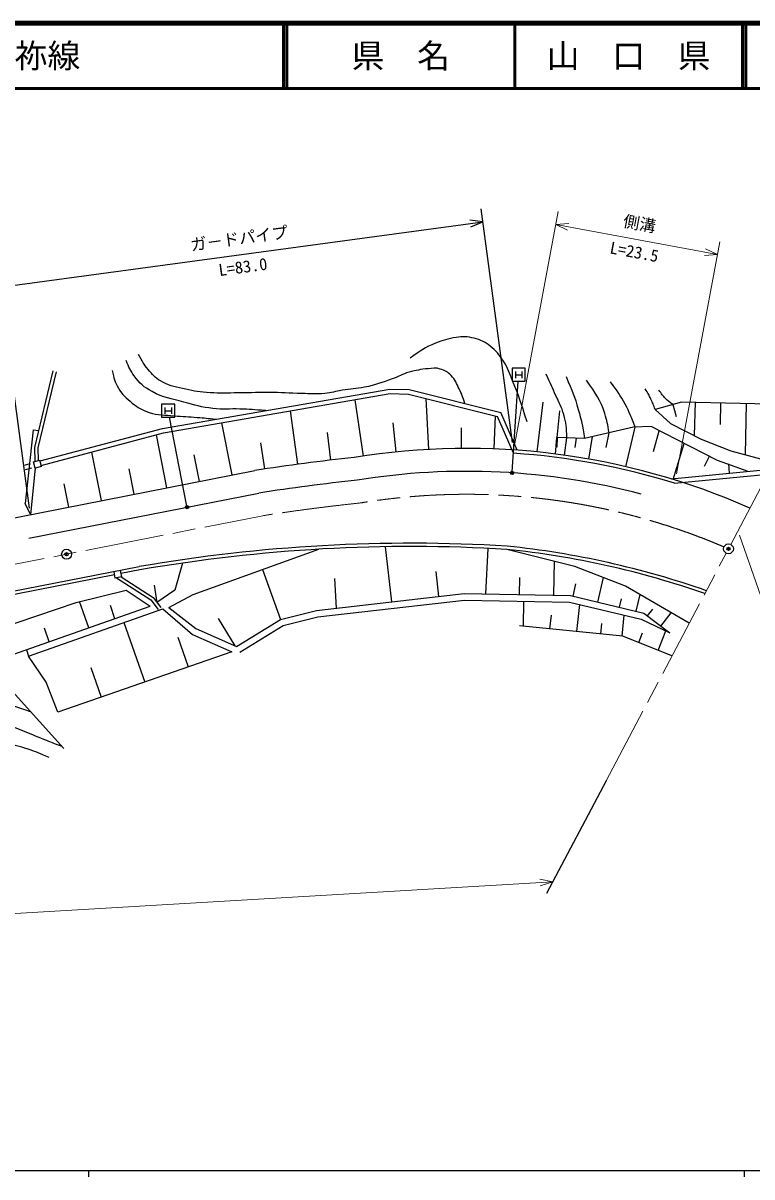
# Model space of a CAD drawing. Units: millimetres, scale not verified. Extents: x 40000 to 680000, y 20000 to 380000.
# Drawn here: x 258016 to 369186, y 204000 to 380000 of the extents above; entities that cross this region are included whole.
import ezdxf
from ezdxf.enums import TextEntityAlignment as Align

# ---------------------------------------------------------------- set-up
doc = ezdxf.new("R2010")
doc.units = ezdxf.units.MM
doc.header["$LTSCALE"] = 1000
doc.header["$PDMODE"] = 32
doc.header["$PDSIZE"] = 500
doc.linetypes.add('CHAIN', pattern=[18.5, 12, -1.5, 3.5, -1.5])
for name, color, linetype, lineweight in [('M-BGD', 7, 'Continuous', 25), ('M-BMK', 2, 'CHAIN', 13), ('M-BMK-SRVR', 3, 'Continuous', 25), ('M-STR-HTXT', 7, 'Continuous', 13), ('M-STR-STRC', 7, 'Continuous', 25), ('M-TTL', 2, 'Continuous', 140), ('M-TTL-BAND', 7, 'Continuous', 25), ('M-TTL-LINE', 7, 'Continuous', 50)]:
    doc.layers.add(name, color=color, linetype=linetype, lineweight=lineweight)
doc.layers.add('M-OTRS', color=6, linetype='Continuous')
doc.layers.add('M-TTL-TXT', color=7, linetype='Continuous')
doc.styles.add('@ＭＳ ゴシック', font='')
doc.styles.add('ＭＳ ゴシック', font='')
doc.styles.get('@ＭＳ ゴシック').set_extended_font_data('@MS Gothic')
doc.styles.get('ＭＳ ゴシック').set_extended_font_data('MS Gothic')

msp = doc.modelspace()

# ---------------------------------------------------------------- linework, layer by layer
at = {"layer": 'M-BGD'}
for p, q in [((259810, 315271), (262609, 326941)), ((260312, 315218), (263095, 326825)), ((279300, 318161), (313962, 324178)), ((313962, 324178), (316923, 324090)), ((316923, 324090), (330891, 320598)), ((279450, 317476), (314012, 323476)), ((309950, 313963), (308674, 322549)), ((314012, 323476), (316826, 323392)), ((316826, 323392), (330386, 320003)), ((319897, 314968), (319477, 322730)), ((337284, 322167), (336361, 314590)), ((358468, 322197), (354427, 321035)), ((371852, 321894), (358468, 322197)), ((360516, 322151), (360401, 317069)), ((299912, 312707), (298819, 320839)), ((333373, 314847), (330891, 320598)), ((339485, 316789), (339907, 320868)), ((354427, 321035), (356750, 318914)), ((357103, 321805), (357619, 320009)), ((364412, 322062), (364338, 318754)), ((368308, 321974), (368132, 314182)), ((289892, 311074), (288333, 319018)), ((314912, 314582), (314462, 319029)), ((329894, 315041), (330092, 320076)), ((332810, 314385), (330386, 320003)), ((356750, 318914), (361448, 316540)), ((259561, 317958), (258347, 306738)), ((259561, 317958), (260432, 317863)), ((260619, 313203), (279300, 318161)), ((260799, 312526), (279450, 317476)), ((279928, 309118), (278346, 317183)), ((304949, 313342), (304457, 317537)), ((324894, 315122), (324871, 318254)), ((351144, 318358), (343669, 316641)), ((344286, 313494), (344891, 316922)), ((346949, 315286), (347388, 317495)), ((349974, 312329), (351382, 318367)), ((353821, 318459), (351144, 318358)), ((363922, 313257), (353821, 318459)), ((354198, 314656), (355047, 317828)), ((259856, 313155), (259810, 315271)), ((260353, 313287), (260312, 315218)), ((294886, 311989), (294284, 315968)), ((339375, 316793), (339192, 314268)), ((343669, 316641), (339375, 316793)), ((339485, 316789), (339433, 315304)), ((340596, 314079), (340970, 316736)), ((342237, 315277), (342454, 316684)), ((357171, 310385), (358859, 315865)), ((361448, 316540), (365993, 314772)), ((259614, 313091), (260581, 313348)), ((260838, 312381), (260581, 313348)), ((269964, 307163), (268510, 314573)), ((284910, 310096), (284120, 314123)), ((362670, 313902), (361891, 312387)), ((365993, 314772), (372559, 312961)), ((249074, 303064), (293365, 311755)), ((258203, 312561), (259170, 312818)), ((258383, 311885), (259349, 312141)), ((259871, 312125), (259144, 305040)), ((259871, 312125), (259614, 313091)), ((260838, 312381), (259871, 312125)), ((274946, 308141), (274187, 312009)), ((356913, 310464), (372019, 311937)), ((368618, 311606), (363922, 313257)), ((365783, 311329), (365644, 312754)), ((357356, 309804), (371628, 311196)), ((258895, 301424), (293972, 308308)), ((264983, 306185), (264288, 309727)), ((259144, 305040), (258347, 306738)), ((283937, 292855), (303113, 299745)), ((314258, 291719), (313294, 300125)), ((328895, 299877), (328560, 292919)), ((342170, 297128), (331825, 299718)), ((282349, 297633), (281181, 293521)), ((338952, 292712), (339055, 297908)), ((275724, 297084), (216847, 285530)), ((271940, 295831), (217020, 285054)), ((271843, 296322), (272036, 295341)), ((272825, 296515), (273017, 295533)), ((275820, 296593), (272921, 296024)), ((294555, 296670), (297294, 289048)), ((321444, 292542), (321009, 296338)), ((349914, 294132), (342170, 297128)), ((273017, 295533), (272036, 295341)), ((272281, 295389), (277498, 292009)), ((272987, 295527), (277843, 292382)), ((278001, 294245), (278439, 291602)), ((305533, 295304), (305758, 290744)), ((333756, 292815), (333808, 295413)), ((341906, 292564), (342349, 294442)), ((345662, 291679), (346547, 295435)), ((359621, 288456), (349914, 294132)), ((266095, 291623), (273755, 293512)), ((273755, 293512), (277409, 291042)), ((277843, 292382), (279026, 290833)), ((281181, 293521), (278439, 291602)), ((280227, 290855), (283937, 292855)), ((302779, 290403), (325298, 292984)), ((325298, 292984), (341494, 292661)), ((341494, 292661), (352721, 290016)), ((348984, 290896), (349284, 292167)), ((351526, 290297), (352125, 292839)), ((253557, 287388), (266095, 291623)), ((254702, 283052), (277409, 291042)), ((258852, 283452), (279345, 290663)), ((268025, 287740), (266614, 291751)), ((272036, 289152), (271330, 291157)), ((277498, 292009), (278629, 290530)), ((279345, 290663), (283841, 286729)), ((280227, 290855), (284389, 287661)), ((297294, 289048), (302779, 290403)), ((302956, 289417), (325345, 291983)), ((325345, 291983), (341368, 291664)), ((334344, 291804), (334269, 288028)), ((341368, 291664), (352282, 289092)), ((342502, 287180), (342927, 291296)), ((353267, 289595), (354052, 290614)), ((290356, 285005), (287807, 289167)), ((290551, 284918), (297294, 289048)), ((297684, 288114), (302956, 289417)), ((338386, 287604), (338598, 289662)), ((349374, 286472), (349707, 289699)), ((352282, 289092), (356658, 286983)), ((352721, 290016), (356658, 286983)), ((355304, 288026), (356874, 290063)), ((262010, 285624), (261274, 287714)), ((273378, 288564), (276572, 279489)), ((284389, 287661), (290551, 284918)), ((291073, 284065), (297684, 288114)), ((349493, 286460), (333742, 288082)), ((346147, 286804), (346313, 288418)), ((351922, 285495), (352509, 286972)), ((354877, 284321), (356050, 287276)), ((281605, 286345), (283206, 281795)), ((283841, 286729), (289840, 284100)), ((356994, 283480), (349493, 286460)), ((258520, 284396), (258852, 283452)), ((261542, 279485), (258852, 283452)), ((289840, 284100), (263304, 274878)), ((268346, 281708), (269938, 277184)), ((255878, 278598), (264224, 269363)), ((263304, 274878), (261542, 279485)), ((346937, 264432), (337865, 247250))]:
    msp.add_line(p, q, dxfattribs=at)
for centre, radius, start, end in [((325677, 208125), 107000, 66.18023, 99.22674), ((340625, 9759), 305672, 96.02903, 98.89432), ((325677, 208125), 106500, 72.69467, 86.15941), ((325677, 208125), 103500, 75.08877, 99.28052), ((340625, 9759), 302172, 96.0104, 98.88157), ((317246, 57635), 243022, 86.55344, 99.83489), ((317246, 57635), 242522, 86.55344, 99.83489), ((317953, 166745), 133695, 70.76105, 84.04411), ((317953, 166745), 134195, 70.72879, 84.04411)]:
    msp.add_arc(centre, radius, start, end, dxfattribs=at)
for points, knots in [([(334881, 319191), (333913, 322169), (333683, 323036), (332670, 325405), (332162, 326594), (332037, 327357), (331297, 328417), (330603, 329412), (330204, 330008), (329239, 330743), (328406, 331376), (327850, 331667), (326837, 331925), (325782, 332193), (325132, 332184), (324054, 332039), (322797, 331870), (322110, 331621), (320928, 331162), (319285, 330525), (318704, 330047), (317039, 328875)], [0, 0, 0, 0, 1, 1, 1, 2, 2, 2, 3, 3, 3, 4, 4, 4, 5, 5, 5, 6, 6, 6, 7, 7, 7, 7]), ([(325415, 321967), (325073, 323013), (324962, 323352), (324549, 324185), (324132, 325030), (323960, 325580), (323291, 326244), (322760, 326771), (322368, 327017), (321652, 327235), (320954, 327449), (320511, 327330), (319784, 327273), (318636, 327184), (317999, 327032), (316886, 326740), (315846, 326467), (315349, 326060), (314332, 325710), (312701, 325149), (311788, 324806), (310100, 324452), (308777, 324175), (308004, 324209), (306669, 323995), (305636, 323829), (305079, 323599), (304038, 323499), (302675, 323368), (301901, 323480), (300531, 323499), (298549, 323526), (297442, 323638), (295460, 323652), (293420, 323666), (292277, 323573), (290237, 323575), (288584, 323577), (287652, 323510), (286005, 323652), (284561, 323775), (283755, 323923), (282345, 324262), (280999, 324585), (280181, 324698), (278990, 325405), (278120, 325922), (277737, 326386), (277084, 327159), (276402, 327967), (276200, 328365), (275635, 329447)], [0, 0, 0, 0, 1, 1, 1, 2, 2, 2, 3, 3, 3, 4, 4, 4, 5, 5, 5, 6, 6, 6, 7, 7, 7, 8, 8, 8, 9, 9, 9, 10, 10, 10, 11, 11, 11, 12, 12, 12, 13, 13, 13, 14, 14, 14, 15, 15, 15, 16, 16, 16, 17, 17, 17, 17]), ([(295035, 320892), (293142, 321030), (292638, 321066), (291099, 321128), (289488, 321193), (288573, 321024), (286971, 321208), (285204, 321410), (284240, 321722), (282526, 322200), (280609, 322734), (279422, 322818), (277684, 323787), (276456, 324472), (275805, 325026), (274985, 326169), (274383, 327008), (274174, 327429), (273755, 328510)], [0, 0, 0, 0, 1, 1, 1, 2, 2, 2, 3, 3, 3, 4, 4, 4, 5, 5, 5, 6, 6, 6, 6]), ([(271612, 327002), (271872, 325790), (271998, 325267), (272564, 324303), (273175, 323263), (273730, 322800), (274668, 322041), (275563, 321316), (276157, 320984), (277247, 320612), (278669, 320128), (279563, 320249), (281058, 320096), (282433, 319956), (283212, 319971), (284590, 319858), (285732, 319764), (286100, 319729), (287512, 319586)], [0, 0, 0, 0, 1, 1, 1, 2, 2, 2, 3, 3, 3, 4, 4, 4, 5, 5, 5, 6, 6, 6, 6]), ([(340970, 316736), (340893, 318360), (340888, 318963), (340492, 320317), (340153, 321477), (339765, 322056), (339284, 323164), (338725, 324451), (338538, 324859), (337818, 326443)], [0, 0, 0, 0, 1, 1, 1, 2, 2, 2, 3, 3, 3, 3]), ([(340837, 326069), (341815, 323777), (342138, 323072), (342706, 321065), (343188, 319364), (343315, 318723), (343669, 316641)], [0, 0, 0, 0, 1, 1, 1, 2, 2, 2, 2]), ([(347388, 317495), (347209, 318835), (347077, 319309), (346732, 320432), (346067, 322604), (345407, 323368), (343972, 325551)], [0, 0, 0, 0, 1, 1, 1, 2, 2, 2, 2]), ([(351382, 318367), (350751, 320027), (350545, 320553), (349838, 321870), (349090, 323265), (348732, 323745), (347624, 325264)], [0, 0, 0, 0, 1, 1, 1, 2, 2, 2, 2]), ([(354427, 321035), (354153, 321803), (354069, 322034), (353778, 322647), (353480, 323273), (353349, 323488), (352915, 324200)], [0, 0, 0, 0, 1, 1, 1, 2, 2, 2, 2]), ([(357103, 321805), (356580, 322202), (356413, 322337), (356021, 322733), (355566, 323193), (355427, 323404), (354986, 324027)], [0, 0, 0, 0, 1, 1, 1, 2, 2, 2, 2]), ([(259168, 274957), (256593, 275816), (255933, 276038), (253850, 276701), (252025, 277282), (251023, 277682), (249167, 278156), (247395, 278608), (246368, 278709), (244574, 279065), (242336, 279509), (241088, 279786), (238845, 280202), (237375, 280474), (236554, 280653), (235071, 280838), (233351, 281053), (232741, 281065), (230644, 281143)], [0, 0, 0, 0, 1, 1, 1, 2, 2, 2, 3, 3, 3, 4, 4, 4, 5, 5, 5, 6, 6, 6, 6]), ([(205164, 263902), (205980, 264949), (206217, 265260), (206970, 266061), (207666, 266799), (208145, 267124), (208844, 267859), (209688, 268748), (209957, 269436), (210867, 270257), (211522, 270848), (211920, 271164), (212703, 271569), (213556, 272009), (214116, 272071), (214989, 272468), (215686, 272785), (216059, 273004), (216712, 273405), (217713, 274018), (218140, 274564), (219148, 275166), (219828, 275572), (220201, 275834), (220946, 276102), (221935, 276458), (222565, 276392), (223569, 276702), (224782, 277076), (225363, 277598), (226604, 277863), (227756, 278110), (228424, 278226), (229602, 278201), (231798, 278153), (233011, 277842), (235185, 277526), (236563, 277326), (237332, 277193), (238707, 276964), (240655, 276640), (241756, 276503), (243690, 276102), (246095, 275604), (247419, 275218), (249797, 274604), (251822, 274080), (252994, 273906), (254968, 273217), (257599, 272301), (259001, 271597), (261600, 270595), (262502, 270246), (262787, 270135), (263912, 269708)], [0, 0, 0, 0, 1, 1, 1, 2, 2, 2, 3, 3, 3, 4, 4, 4, 5, 5, 5, 6, 6, 6, 7, 7, 7, 8, 8, 8, 9, 9, 9, 10, 10, 10, 11, 11, 11, 12, 12, 12, 13, 13, 13, 14, 14, 14, 15, 15, 15, 16, 16, 16, 17, 17, 17, 18, 18, 18, 18]), ([(261975, 267972), (260506, 268629), (260061, 268822), (258790, 269246), (257413, 269705), (256604, 269842), (255193, 270182), (253853, 270505), (253098, 270669), (251746, 270932), (250012, 271268), (249019, 271338), (247287, 271681), (245786, 271978), (244948, 272164), (243465, 272543), (242137, 272882), (241404, 273116), (240093, 273517), (238783, 273918), (238085, 274263), (236758, 274604), (235546, 274915), (234848, 275017), (233611, 275203), (232401, 275385), (231724, 275588), (230501, 275578), (229640, 275571), (229160, 275426), (228328, 275203), (227020, 274853), (226377, 274392), (225105, 273929), (223870, 273480), (223145, 273322), (221921, 272843), (220566, 272313), (219793, 272031), (218511, 271344), (217036, 270554), (216175, 270120), (214914, 269021), (213874, 268115), (213502, 267688), (212508, 266436)], [0, 0, 0, 0, 1, 1, 1, 2, 2, 2, 3, 3, 3, 4, 4, 4, 5, 5, 5, 6, 6, 6, 7, 7, 7, 8, 8, 8, 9, 9, 9, 10, 10, 10, 11, 11, 11, 12, 12, 12, 13, 13, 13, 14, 14, 14, 15, 15, 15, 15])]:
    msp.add_open_spline(points, degree=3, knots=knots, dxfattribs=at)
at = {"layer": 'M-BMK'}
for p, q in [((365963, 300467), (384289, 335176)), ((176826, 281752), (294580, 304860)), ((376629, 275098), (367297, 301881)), ((346937, 264432), (365263, 299141))]:
    msp.add_line(p, q, dxfattribs=at)
for centre, radius, start, end in [((325677, 208125), 100000, 66.89142, 99.33744), ((340625, 9759), 298672, 95.99113, 98.86859)]:
    msp.add_arc(centre, radius, start, end, dxfattribs=at)
at = {"layer": 'M-BMK-SRVR'}
for centre in [(264650, 298987), (365613, 299804)]:
    msp.add_circle(centre, 750, dxfattribs=at)
for p in [(264650, 298987), (365613, 299804), (365613, 299804)]:
    msp.add_point(p, dxfattribs=at)
at = {"layer": 'M-OTRS'}
msp.add_point((365613, 299804), dxfattribs=at)
at = {"layer": 'M-STR-HTXT'}
for p, q in [((333027, 315867), (339633, 351256)), ((341260, 349444), (339266, 349290)), ((339266, 349290), (363927, 344687)), ((339266, 349290), (341070, 348427)), ((357689, 311264), (364294, 346653)), ((363927, 344687), (362123, 345550)), ((361933, 344532), (363927, 344687)), ((338798, 249018), (111393, 235637)), ((338798, 249018), (336840, 249421)), ((336900, 248388), (338798, 249018))]:
    msp.add_line(p, q, dxfattribs=at)
at = {"layer": 'M-STR-STRC'}
for p, q in [((332692, 316004), (327863, 351678)), ((254450, 339724), (328132, 349696)), ((328132, 349696), (326148, 349950)), ((326287, 348924), (328132, 349696)), ((259010, 306031), (254182, 341705)), ((332614, 327358), (332614, 325358)), ((334614, 327358), (332614, 327358)), ((333114, 326858), (333114, 325858)), ((333114, 326358), (334114, 326358)), ((334114, 326858), (334114, 325858)), ((334614, 325358), (334614, 327358)), ((332614, 325358), (334614, 325358)), ((332619, 311542), (333547, 325358)), ((279141, 321879), (279141, 319879)), ((281141, 321879), (279141, 321879)), ((279641, 321379), (279641, 320379)), ((279641, 320879), (280641, 320879)), ((280641, 321379), (280641, 320379)), ((281141, 319879), (281141, 321879)), ((279141, 319879), (281141, 319879)), ((283000, 306307), (280337, 319879))]:
    msp.add_line(p, q, dxfattribs=at)
for centre, radius in [((332609, 311392), 150), ((332609, 311392), 120), ((332609, 311392), 90), ((332609, 311392), 60), ((332609, 311392), 30), ((283029, 306160), 150), ((283029, 306160), 120), ((283029, 306160), 90), ((283029, 306160), 60), ((283029, 306160), 30)]:
    msp.add_circle(centre, radius, dxfattribs=at)
for p in [(332609, 311392), (283029, 306160)]:
    msp.add_point(p, dxfattribs=at)
at = {"layer": 'M-TTL'}
msp.add_line((680000, 380000), (40000, 380000), dxfattribs=at)
at = {"layer": 'M-TTL-BAND'}
for p, q in [((40000, 205000), (579000, 205000)), ((268000, 205000), (268000, 204000)), ((368000, 205000), (368000, 204000))]:
    msp.add_line(p, q, dxfattribs=at)
at = {"layer": 'M-TTL-LINE'}
for p, q in [((297750, 380000), (297750, 370000)), ((298250, 380000), (298250, 370000)), ((333000, 380000), (333000, 370000)), ((367750, 380000), (367750, 370000)), ((368250, 380000), (368250, 370000)), ((40000, 370000), (680000, 370000))]:
    msp.add_line(p, q, dxfattribs=at)

# ---------------------------------------------------------------- texts
at = {"layer": 'M-STR-HTXT', "style": 'ＭＳ ゴシック'}
msp.add_text('側溝', height=1833, rotation=349.427, dxfattribs=at).set_placement((351780, 347971), align=Align.BOTTOM_CENTER)
at = {"layer": 'M-STR-HTXT', "style": '@ＭＳ ゴシック'}
msp.add_text('L=23.5', height=1833, rotation=349.427, dxfattribs=at).set_placement((351413, 346005), align=Align.TOP_CENTER)
at = {"layer": 'M-STR-STRC', "style": 'ＭＳ ゴシック'}
msp.add_text('ガ－ドパイプ', height=1833, rotation=7.708, dxfattribs=at).set_placement((291157, 345701), align=Align.BOTTOM_CENTER)
at = {"layer": 'M-STR-STRC', "style": '@ＭＳ ゴシック'}
msp.add_text('L=83.0', height=1833, rotation=7.708, dxfattribs=at).set_placement((291425, 343719), align=Align.TOP_CENTER)
at = {"layer": 'M-TTL-TXT', "style": 'ＭＳ ゴシック'}
msp.add_text('一般県道湯の口美祢線', height=3666, dxfattribs=at).set_placement((216734, 375000), align=Align.MIDDLE_LEFT)
for s, p in [('県\u3000名', (315625, 375000)), ('山\u3000口\u3000県', (350375, 375000))]:
    msp.add_text(s, height=3666, dxfattribs=at).set_placement(p, align=Align.MIDDLE_CENTER)

doc.saveas('drawing.dxf')
